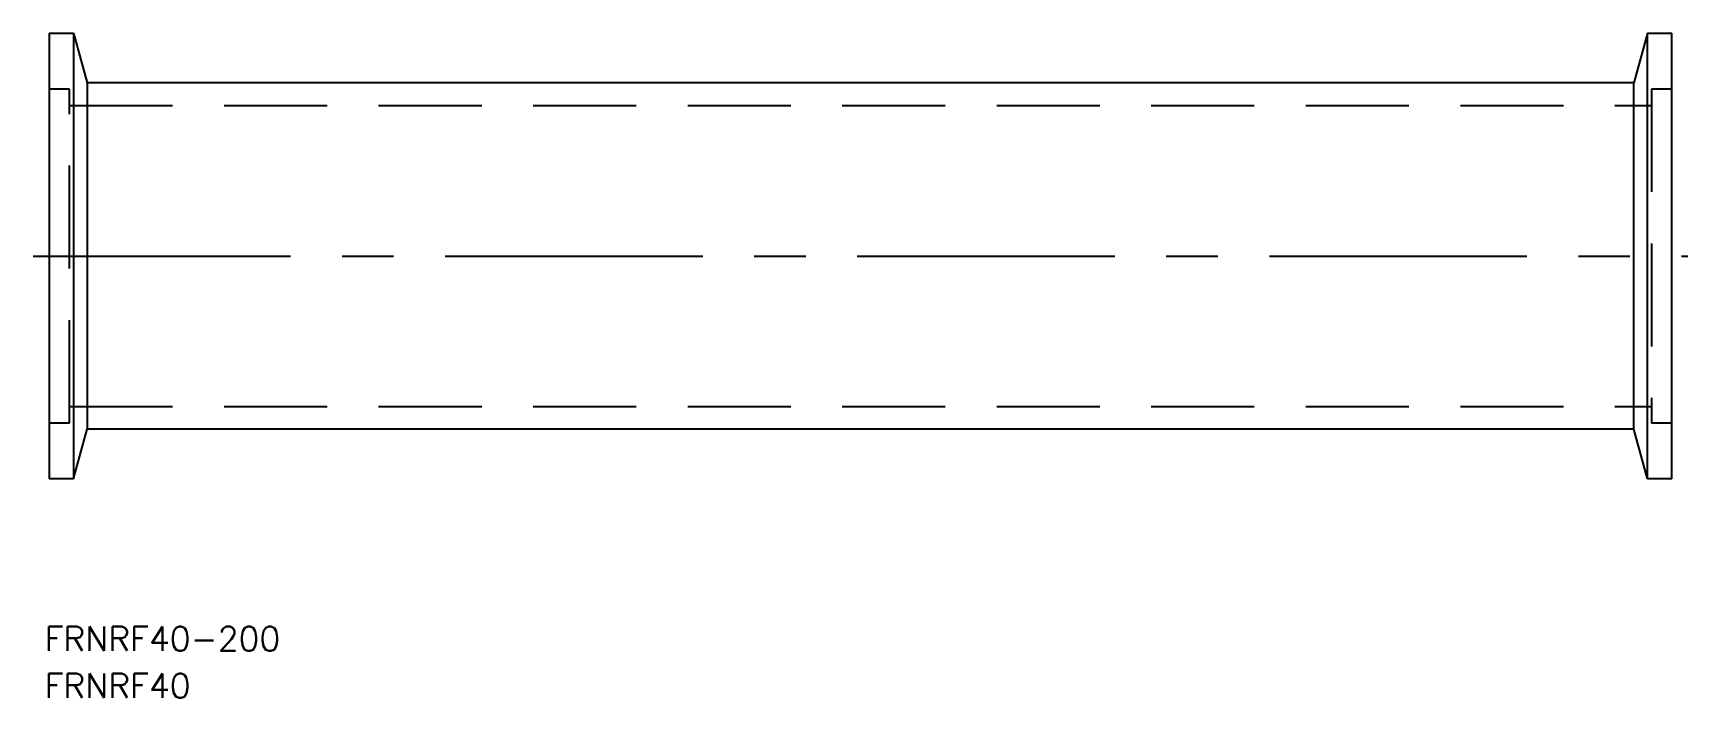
# Model space of a CAD drawing. Extents: x -2 to 202, y -55 to 27.
import ezdxf

# ---------------------------------------------------------------- set-up
doc = ezdxf.new("R2010")
doc.units = 0
doc.linetypes.add('CENTER', pattern=[50.8, 31.75, -6.35, 6.35, -6.35])
doc.linetypes.add('DASHED', pattern=[19.05, 12.7, -6.35])
doc.layers.get('0').update_dxf_attribs({"linetype": 'CONTINUOUS'})
doc.layers.add('CENTER', color=1, linetype='CENTER')
doc.styles.get("Standard").update_dxf_attribs({"font": 'txt.shx', "height": 3, "bigfont": 'bigfont.shx'})

msp = doc.modelspace()

# ---------------------------------------------------------------- linework, layer by layer
at = {"color": 7, "linetype": 'CONTINUOUS'}
for p, q in [((0, 27.5), (3, 27.5)), ((0, 27.5), (0, -27.5)), ((3, 27.5), (3, -27.5)), ((3, 27.5), (4.65, 21.35)), ((197, 27.5), (195.35, 21.35)), ((197, -27.5), (197, 27.5)), ((197, 27.5), (200, 27.49)), ((200, -27.5), (200, 27.49)), ((195.35, 21.35), (4.65, 21.35)), ((4.65, 21.35), (4.65, -21.35)), ((195.35, -21.35), (195.35, 21.35)), ((3, -27.5), (4.65, -21.35)), ((195.35, -21.35), (4.65, -21.35)), ((197, -27.5), (195.35, -21.35)), ((3, -27.5), (0, -27.5)), ((200, -27.5), (197, -27.5))]:
    msp.add_line(p, q, dxfattribs=at)
at = {"color": 3, "linetype": 'DASHED'}
for p, q in [((2.5, 20.6), (0, 20.6)), ((2.5, -20.6), (2.5, 20.6)), ((197.5, 20.6), (197.5, -20.6)), ((200, 20.6), (197.5, 20.6)), ((2.5, 18.55), (197.5, 18.55)), ((2.5, -18.55), (197.5, -18.55)), ((2.5, -20.6), (0, -20.6)), ((200, -20.6), (197.5, -20.6))]:
    msp.add_line(p, q, dxfattribs=at)
at = {"layer": 'CENTER', "color": 1, "linetype": 'CENTER'}
msp.add_line((-2, 0), (202, 0), dxfattribs=at)

# ---------------------------------------------------------------- texts
at = {"color": 7, "linetype": 'CONTINUOUS'}
for s, p in [('FRNRF40-200', (-0.58, -48.71)), ('FRNRF40', (-0.58, -54.51))]:
    msp.add_text(s, height=3, dxfattribs=at).set_placement(p)

doc.saveas('drawing.dxf')
